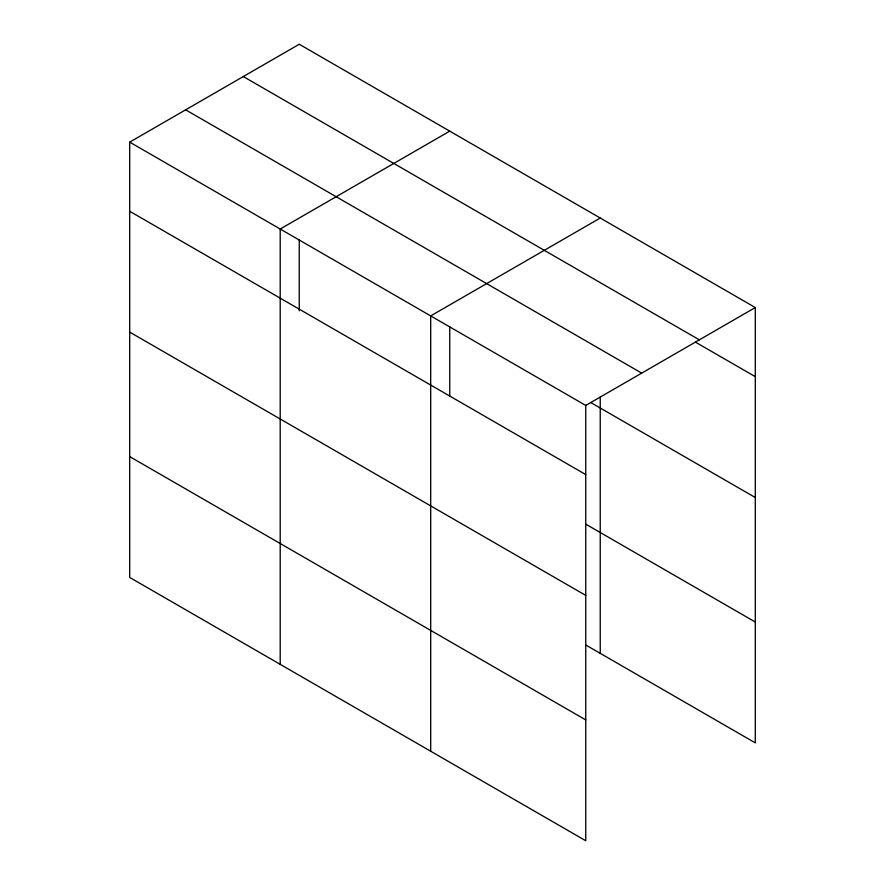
<?xml version="1.0" encoding="UTF-8"?>
<svg xmlns="http://www.w3.org/2000/svg" width="885" height="885" viewBox="0 0 885 885"><rect width="100%" height="100%" fill="white"/><g stroke="black" fill="none" stroke-linecap="round" stroke-linejoin="round"><path stroke-width="1.33" d="M585.748 595.406L585.748 405.43L129.708 142.131L129.708 577.451L585.748 840.75L585.748 595.406L129.708 332.107M585.903 645.065L755.292 742.869L755.292 307.549L299.252 44.25L129.708 142.131M449.746 131.135L280.202 229.027L280.202 664.336M600.24 218.031L430.696 315.912L430.696 751.232M585.748 405.43L755.292 307.549M243.298 76.552L699.349 339.851M695.654 342.252L755.292 376.678M185.651 109.828L641.702 373.127M590.682 402.487L755.292 497.525M129.708 211.272L585.748 474.57M585.903 524.23L755.292 622.022M129.708 456.616L585.748 719.914M600.24 397.011L600.24 653.34M449.746 326.587L449.746 396.358M299.252 239.702L299.252 310.845"/></g></svg>
